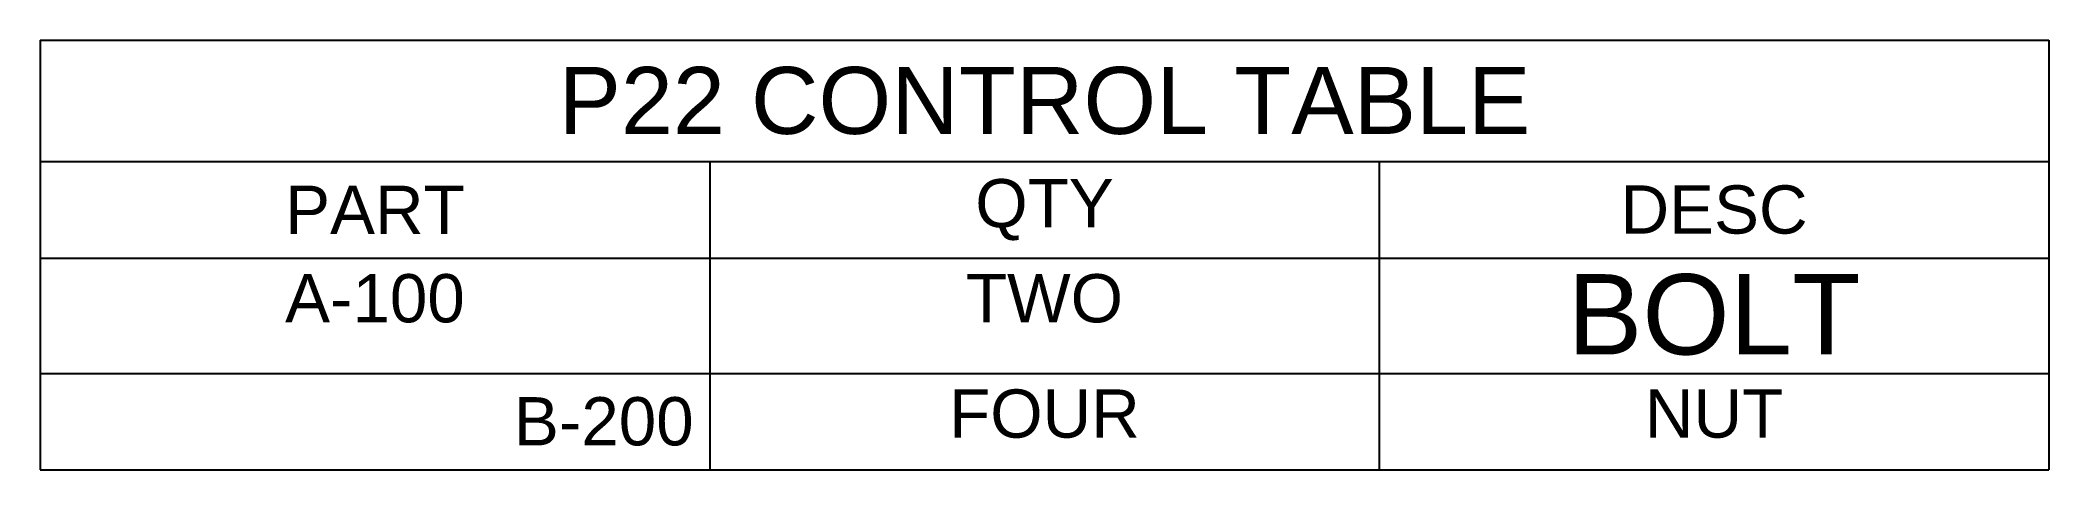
# Model space of a CAD drawing. Header units: inches. Extents: x 0 to 7.5, y -1.6 to 0.
import ezdxf

# ---------------------------------------------------------------- set-up
doc = ezdxf.new("R2010")
doc.units = ezdxf.units.IN
doc.header["$MEASUREMENT"] = 0
doc.styles.get("Standard").update_dxf_attribs({"font": 'arial.ttf'})

# ---------------------------------------------------------------- blocks, each defined once
blk = doc.blocks.new('*T1')
at = {"color": 0, "linetype": 'ByBlock', "lineweight": -2, "transparency": 16777216}
for p, q in [((0, 0), (7.5, 0)), ((0, 0), (0, -1.6038)), ((7.5, 0), (7.5, -1.6038)), ((0, -0.4533), (7.5, -0.4533)), ((2.5, -0.4533), (2.5, -1.6038)), ((5, -0.4533), (5, -1.6038)), ((0, -0.8133), (7.5, -0.8133)), ((0, -1.2438), (7.5, -1.2438)), ((0, -1.6038), (7.5, -1.6038))]:
    blk.add_line(p, q, dxfattribs=at)
at = {"color": 0, "transparency": 16777216}
for s, insert, char_height, width, attachment_point in [('P22 CONTROL TABLE', (3.75, -0.2267), 0.25, 7.38, 5), ('QTY', (3.75, -0.6333), 0.18, 2.38, 5), ('PART', (1.25, -0.6333), 0.18, 2.38, 5), ('DESC', (6.25, -0.6333), 0.18, 2.38, 5), ('A-100', (1.25, -0.8733), 0.18, 2.38, 2), ('TWO', (3.75, -0.8733), 0.18, 2.38, 2), ('BOLT', (6.25, -0.8733), 0.3, 2.38, 2), ('B-200', (2.44, -1.4238), 0.18, 2.38, 6), ('FOUR', (3.75, -1.3038), 0.18, 2.38, 2), ('NUT', (6.25, -1.3038), 0.18, 2.38, 2)]:
    blk.add_mtext(s, dxfattribs=dict(at, insert=insert, char_height=char_height, width=width, attachment_point=attachment_point))

msp = doc.modelspace()

# ---------------------------------------------------------------- block references
msp.add_blockref('*T1', (0, 0))

doc.saveas('drawing.dxf')
